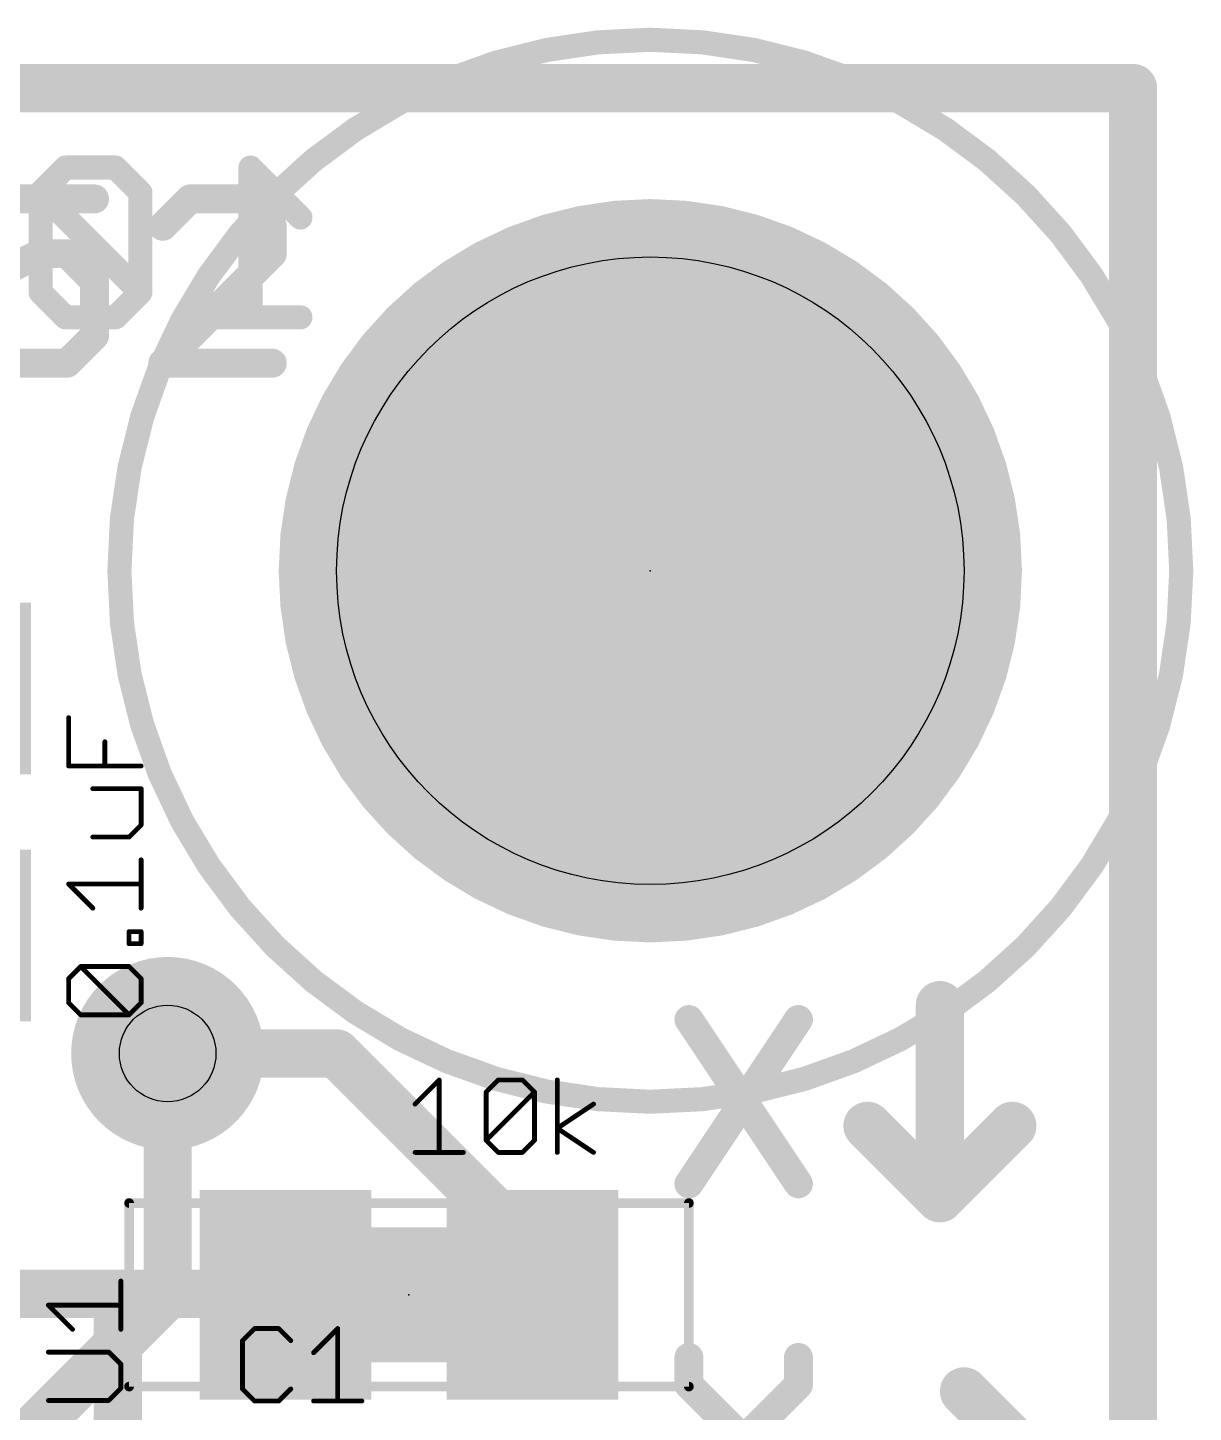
# Model space of a CAD drawing. Extents: x -36 to 72, y -7 to 16.
# Drawn here: x 9.42 to 15.56, y 8.27 to 15.56 of the extents above; entities that cross this region are included whole.
import ezdxf

# ---------------------------------------------------------------- set-up
doc = ezdxf.new("R2010")
doc.units = 0
for name, color, linetype in [('1', 12, 'CONTINUOUS'), ('16', 132, 'CONTINUOUS'), ('18', 110, 'CONTINUOUS'), ('20', 53, 'CONTINUOUS'), ('21', 53, 'CONTINUOUS'), ('23', 53, 'CONTINUOUS'), ('25', 253, 'CONTINUOUS'), ('27', 253, 'CONTINUOUS'), ('29', 253, 'CONTINUOUS'), ('30', 253, 'CONTINUOUS'), ('31', 253, 'CONTINUOUS'), ('35', 253, 'CONTINUOUS'), ('39', 12, 'CONTINUOUS'), ('41', 12, 'CONTINUOUS'), ('42', 132, 'CONTINUOUS'), ('44', 253, 'CONTINUOUS'), ('51', 53, 'CONTINUOUS')]:
    doc.layers.add(name, color=color, linetype=linetype)

# ---------------------------------------------------------------- blocks, each defined once
blk = doc.blocks.new('RECT')
blk.add_solid([(-0.5, -0.5), (0.5, -0.5), (-0.5, 0.5), (0.5, 0.5)])
blk = doc.blocks.new('ROUNDV')
at = {"const_width": 0.5}
blk.add_lwpolyline([(0, -0.25, 1), (0, 0.25, 1), (0, -0.25)], format="xyb", dxfattribs=at)

msp = doc.modelspace()

# ---------------------------------------------------------------- linework, layer by layer
at = {"layer": '1', "const_width": 0.254}
for points in [[(0, 15.24), (15.24, 15.24)], [(15.24, 15.24), (15.24, 0)], [(10.16, 10.16), (11.049, 10.16)], [(11.049, 10.16), (12.08, 9.129)], [(12.08, 9.129), (12.08, 8.89)], [(9.906, 8.895), (8.62, 8.895)], [(9.898, 8.887), (9.906, 8.895)], [(9.898, 7.62), (9.898, 8.887)], [(9.906, 8.895), (10.775, 8.895)], [(10.775, 8.895), (10.78, 8.89)]]:
    msp.add_lwpolyline(points, dxfattribs=at)
at = {"layer": '1', "const_width": 0.127}
for points in [[(15.3035, 15.24, 1), (15.1765, 15.24)], [(15.24, 15.1765, 1), (15.24, 15.3035)], [(10.16, 10.2235, 1), (10.16, 10.0965)], [(11.0939, 10.2049, 1), (11.0041, 10.1151)], [(11.049, 10.0965, 1), (11.049, 10.2235)], [(12.1435, 9.129, 1), (12.0165, 9.129)], [(12.0351, 9.0841, 1), (12.1249, 9.1739)], [(9.9615, 8.887, 1), (9.8345, 8.887)], [(9.8531, 8.9319, 1), (9.9429, 8.8421)], [(9.906, 8.9585, 1), (9.906, 8.8315)], [(9.9509, 8.8501, 1), (9.8611, 8.9399)], [(9.906, 8.8315, 1), (9.906, 8.9585)], [(10.8199, 8.9399, 1), (10.7301, 8.8501)], [(10.7351, 8.8451, 1), (10.8249, 8.9349)], [(10.775, 8.8315, 1), (10.775, 8.9585)], [(12.0165, 8.89, 1), (12.1435, 8.89)]]:
    msp.add_lwpolyline(points, format="xyb", dxfattribs=at)
at = {"layer": '16'}
for points, const_width in [([(0, 15.24), (15.24, 15.24)], 0.254), ([(15.24, 15.24), (15.24, 0)], 0.254), ([(9.6225, 14.8216), (9.4912, 14.6902)], 0.127), ([(9.8852, 14.8216), (9.6225, 14.8216)], 0.127), ([(10.0165, 14.6902), (9.8852, 14.8216)], 0.127), ([(10.8585, 14.5589), (10.5958, 14.8216)], 0.127), ([(10.5958, 14.8216), (10.5958, 14.0335)], 0.127), ([(9.4912, 14.6902), (9.4912, 14.1648)], 0.127), ([(10.0165, 14.1648), (9.4912, 14.6902)], 0.127), ([(10.0165, 14.1648), (10.0165, 14.6902)], 0.127), ([(9.4912, 14.1648), (9.6225, 14.0335)], 0.127), ([(9.8852, 14.0335), (10.0165, 14.1648)], 0.127), ([(9.6225, 14.0335), (9.8852, 14.0335)], 0.127), ([(10.8585, 14.0335), (10.3331, 14.0335)], 0.127), ([(10.16, 8.89), (10.16, 10.16)], 0.254), ([(9.398, 8.128), (10.16, 8.89)], 0.254)]:
    msp.add_lwpolyline(points, dxfattribs=dict(at, const_width=const_width))
for points, const_width in [([(15.3035, 15.24, 1), (15.1765, 15.24)], 0.127), ([(15.24, 15.1765, 1), (15.24, 15.3035)], 0.127), ([(9.6225, 14.8533, 1), (9.6225, 14.7898)], 0.0635), ([(9.645, 14.7991, 1), (9.6, 14.844)], 0.0635), ([(9.9076, 14.844, 1), (9.8627, 14.7991)], 0.0635), ([(9.8852, 14.7898, 1), (9.8852, 14.8533)], 0.0635), ([(10.6276, 14.8216, 1), (10.5641, 14.8216)], 0.0635), ([(10.6183, 14.844, 1), (10.5734, 14.7991)], 0.0635), ([(9.5229, 14.6902, 1), (9.4594, 14.6902)], 0.0635), ([(9.5136, 14.7127, 1), (9.4687, 14.6678)], 0.0635), ([(9.4687, 14.7127, 1), (9.5136, 14.6678)], 0.0635), ([(10.0483, 14.6902, 1), (9.9848, 14.6902)], 0.0635), ([(9.9941, 14.6678, 1), (10.039, 14.7127)], 0.0635), ([(10.836, 14.5364, 1), (10.881, 14.5813)], 0.0635), ([(9.5136, 14.1873, 1), (9.4687, 14.1424)], 0.0635), ([(10.039, 14.1424, 1), (9.9941, 14.1873)], 0.0635), ([(9.9941, 14.1424, 1), (10.039, 14.1873)], 0.0635), ([(9.4594, 14.1648, 1), (9.5229, 14.1648)], 0.0635), ([(9.9848, 14.1648, 1), (10.0483, 14.1648)], 0.0635), ([(9.6225, 14.0653, 1), (9.6225, 14.0017)], 0.0635), ([(9.6, 14.011, 1), (9.645, 14.056)], 0.0635), ([(9.8627, 14.056, 1), (9.9076, 14.011)], 0.0635), ([(9.8852, 14.0017, 1), (9.8852, 14.0653)], 0.0635), ([(10.3331, 14.0653, 1), (10.3331, 14.0017)], 0.0635), ([(10.5641, 14.0335, 1), (10.6276, 14.0335)], 0.0635), ([(10.8585, 14.0017, 1), (10.8585, 14.0653)], 0.0635), ([(10.2235, 10.16, 1), (10.0965, 10.16)], 0.127), ([(10.2049, 8.8451, 1), (10.1151, 8.9349)], 0.127), ([(10.0965, 8.89, 1), (10.2235, 8.89)], 0.127)]:
    msp.add_lwpolyline(points, format="xyb", dxfattribs=dict(at, const_width=const_width))
at = {"layer": '20', "const_width": 0.2032}
for points in [[(0, 15.24), (15.24, 15.24)], [(15.24, 15.24), (15.24, 0)]]:
    msp.add_lwpolyline(points, dxfattribs=at)
at = {"layer": '20', "const_width": 0.1016}
for points in [[(15.2908, 15.24, 1), (15.1892, 15.24)], [(15.24, 15.1892, 1), (15.24, 15.2908)]]:
    msp.add_lwpolyline(points, format="xyb", dxfattribs=at)
at = {"layer": '20'}
msp.add_circle((12.7, 12.7), 1.651, dxfattribs=at)
at = {"layer": '21'}
for points, const_width in [([(9.775, 14.6565), (9.1988, 14.6565)], 0.1524), ([(10.2784, 14.6565), (10.1343, 14.5125)], 0.1524), ([(10.5665, 14.6565), (10.2784, 14.6565)], 0.1524), ([(10.7105, 14.5125), (10.5665, 14.6565)], 0.1524), ([(10.7105, 14.3684), (10.7105, 14.5125)], 0.1524), ([(9.1988, 14.2244), (9.4869, 14.3684)], 0.1524), ([(9.4869, 14.3684), (9.631, 14.3684)], 0.1524), ([(9.631, 14.3684), (9.775, 14.2244)], 0.1524), ([(10.1343, 13.7922), (10.7105, 14.3684)], 0.1524), ([(9.775, 14.2244), (9.775, 13.9363)], 0.1524), ([(9.775, 13.9363), (9.631, 13.7922)], 0.1524), ([(9.631, 13.7922), (9.3429, 13.7922)], 0.1524), ([(10.7105, 13.7922), (10.1343, 13.7922)], 0.1524), ([(14.224, 9.398), (14.224, 10.414)], 0.254), ([(12.9032, 10.3385), (13.4794, 9.4742)], 0.1524), ([(13.4794, 10.3385), (12.9032, 9.4742)], 0.1524), ([(14.224, 9.398), (13.843, 9.779)], 0.254), ([(14.224, 9.398), (14.605, 9.779)], 0.254), ([(12.9032, 8.5605), (12.9032, 8.4165)], 0.1524), ([(13.4794, 8.4165), (13.4794, 8.5605)], 0.1524), ([(12.9032, 8.4165), (13.1913, 8.1284)], 0.1524), ([(13.1913, 8.1284), (13.4794, 8.4165)], 0.1524), ([(14.732, 8.001), (14.351, 8.382)], 0.254)]:
    msp.add_lwpolyline(points, dxfattribs=dict(at, const_width=const_width))
for points, const_width in [([(9.775, 14.6184, 1), (9.775, 14.6946)], 0.0762), ([(10.2784, 14.6946, 1), (10.2784, 14.6184)], 0.0762), ([(10.3053, 14.6296, 1), (10.2514, 14.6835)], 0.0762), ([(10.5934, 14.6835, 1), (10.5395, 14.6296)], 0.0762), ([(10.5665, 14.6184, 1), (10.5665, 14.6946)], 0.0762), ([(10.1074, 14.5394, 1), (10.1613, 14.4855)], 0.0762), ([(10.7486, 14.5125, 1), (10.6724, 14.5125)], 0.0762), ([(10.6836, 14.4855, 1), (10.7375, 14.5394)], 0.0762), ([(9.4869, 14.4065, 1), (9.4869, 14.3303)], 0.0762), ([(9.5039, 14.3343, 1), (9.4699, 14.4025)], 0.0762), ([(9.6579, 14.3954, 1), (9.604, 14.3415)], 0.0762), ([(9.631, 14.3303, 1), (9.631, 14.4065)], 0.0762), ([(10.7375, 14.3415, 1), (10.6836, 14.3954)], 0.0762), ([(10.6724, 14.3684, 1), (10.7486, 14.3684)], 0.0762), ([(9.8131, 14.2244, 1), (9.7369, 14.2244)], 0.0762), ([(9.7481, 14.1974, 1), (9.802, 14.2513)], 0.0762), ([(9.802, 13.9093, 1), (9.7481, 13.9632)], 0.0762), ([(9.7369, 13.9363, 1), (9.8131, 13.9363)], 0.0762), ([(9.604, 13.8191, 1), (9.6579, 13.7653)], 0.0762), ([(9.631, 13.7541, 1), (9.631, 13.8303)], 0.0762), ([(10.1343, 13.8303, 1), (10.1343, 13.7541)], 0.0762), ([(10.1074, 13.8191, 1), (10.1613, 13.7653)], 0.0762), ([(10.7105, 13.7541, 1), (10.7105, 13.8303)], 0.0762), ([(14.2875, 10.414, 1), (14.1605, 10.414)], 0.127), ([(12.9349, 10.3597, 1), (12.8715, 10.3174)], 0.0762), ([(13.5111, 10.3174, 1), (13.4477, 10.3597)], 0.0762), ([(13.8879, 9.8239, 1), (13.7981, 9.7341)], 0.127), ([(14.6499, 9.7341, 1), (14.5601, 9.8239)], 0.127), ([(12.8715, 9.4953, 1), (12.9349, 9.4531)], 0.0762), ([(13.4477, 9.4531, 1), (13.5111, 9.4953)], 0.0762), ([(14.1791, 9.4429, 1), (14.2689, 9.3531)], 0.127), ([(14.1791, 9.3531, 1), (14.2689, 9.4429)], 0.127), ([(14.1605, 9.398, 1), (14.2875, 9.398)], 0.127), ([(12.9413, 8.5605, 1), (12.8651, 8.5605)], 0.0762), ([(13.5175, 8.5605, 1), (13.4413, 8.5605)], 0.0762), ([(12.9301, 8.4434, 1), (12.8763, 8.3895)], 0.0762), ([(12.8651, 8.4165, 1), (12.9413, 8.4165)], 0.0762), ([(13.4413, 8.4165, 1), (13.5175, 8.4165)], 0.0762), ([(13.5064, 8.3895, 1), (13.4525, 8.4434)], 0.0762), ([(14.3959, 8.4269, 1), (14.3061, 8.3371)], 0.127)]:
    msp.add_lwpolyline(points, format="xyb", dxfattribs=dict(at, const_width=const_width))
at = {"layer": '23'}
for p in [(12.7, 12.7), (11.43, 8.89)]:
    msp.add_point(p, dxfattribs=at)
at = {"layer": '25', "const_width": 0.0254}
for points in [[(9.9137, 8.7085), (9.9137, 8.9627)], [(9.6595, 8.7085), (9.5324, 8.8356)], [(9.5324, 8.8356), (9.9137, 8.8356)], [(10.6173, 8.7125), (10.5537, 8.649)], [(10.7444, 8.7125), (10.6173, 8.7125)], [(10.8079, 8.649), (10.7444, 8.7125)], [(10.9279, 8.5854), (11.055, 8.7125)], [(11.055, 8.7125), (11.055, 8.3312)], [(9.8501, 8.5885), (9.5324, 8.5885)], [(9.9137, 8.5249), (9.8501, 8.5885)], [(10.5537, 8.649), (10.5537, 8.3948)], [(9.9137, 8.3978), (9.9137, 8.5249)], [(9.8501, 8.3343), (9.9137, 8.3978)], [(10.5537, 8.3948), (10.6173, 8.3312)], [(10.7444, 8.3312), (10.8079, 8.3948)], [(9.5324, 8.3343), (9.8501, 8.3343)], [(10.6173, 8.3312), (10.7444, 8.3312)], [(10.9279, 8.3312), (11.1821, 8.3312)]]:
    msp.add_lwpolyline(points, dxfattribs=at)
at = {"layer": '25', "const_width": 0.0127}
for points in [[(9.92, 8.9627, 1), (9.9074, 8.9627)], [(9.5369, 8.8401, 1), (9.5279, 8.8311)], [(9.5324, 8.8419, 1), (9.5324, 8.8292)], [(9.9137, 8.8292, 1), (9.9137, 8.8419)], [(9.655, 8.704, 1), (9.664, 8.713)], [(9.9074, 8.7085, 1), (9.92, 8.7085)], [(10.6173, 8.7189, 1), (10.6173, 8.7062)], [(10.6217, 8.708, 1), (10.6128, 8.717)], [(10.7489, 8.717, 1), (10.7399, 8.708)], [(10.7444, 8.7062, 1), (10.7444, 8.7189)], [(11.0614, 8.7125, 1), (11.0487, 8.7125)], [(11.0595, 8.708, 1), (11.0505, 8.717)], [(9.5324, 8.5948, 1), (9.5324, 8.5822)], [(9.8546, 8.593, 1), (9.8457, 8.584)], [(9.8501, 8.5822, 1), (9.8501, 8.5948)], [(10.5492, 8.6535, 1), (10.5582, 8.6445)], [(10.5601, 8.649, 1), (10.5474, 8.649)], [(10.8034, 8.6445, 1), (10.8124, 8.6535)], [(9.92, 8.5249, 1), (9.9074, 8.5249)], [(9.9092, 8.5205, 1), (9.9182, 8.5294)], [(10.9234, 8.5899, 1), (10.9324, 8.5809)], [(9.9074, 8.3978, 1), (9.92, 8.3978)], [(9.9182, 8.3933, 1), (9.9092, 8.4023)], [(10.5582, 8.3992, 1), (10.5492, 8.3903)], [(10.5474, 8.3948, 1), (10.5601, 8.3948)], [(10.8124, 8.3903, 1), (10.8034, 8.3992)], [(9.5324, 8.3406, 1), (9.5324, 8.3279)], [(9.8457, 8.3388, 1), (9.8546, 8.3298)], [(9.8501, 8.3279, 1), (9.8501, 8.3406)], [(10.6173, 8.3376, 1), (10.6173, 8.3249)], [(10.6128, 8.3267, 1), (10.6217, 8.3357)], [(10.7399, 8.3357, 1), (10.7489, 8.3267)], [(10.7444, 8.3249, 1), (10.7444, 8.3376)], [(10.9279, 8.3376, 1), (10.9279, 8.3249)], [(11.0487, 8.3312, 1), (11.0614, 8.3312)], [(11.1821, 8.3249, 1), (11.1821, 8.3376)]]:
    msp.add_lwpolyline(points, format="xyb", dxfattribs=at)
at = {"layer": '27', "const_width": 0.0254}
for points in [[(9.639, 11.6729), (9.639, 11.9271)], [(9.8296, 11.6729), (9.8296, 11.8)], [(10.0203, 11.6729), (9.639, 11.6729)], [(10.0203, 11.5529), (9.7661, 11.5529)], [(10.0203, 11.3623), (10.0203, 11.5529)], [(9.9567, 11.2987), (10.0203, 11.3623)], [(9.7661, 11.2987), (9.9567, 11.2987)], [(10.0203, 10.9245), (10.0203, 11.1787)], [(9.7661, 10.9245), (9.639, 11.0516)], [(9.639, 11.0516), (10.0203, 11.0516)], [(9.9567, 10.7374), (9.9567, 10.801)], [(9.9567, 10.801), (10.0203, 10.801)], [(10.0203, 10.801), (10.0203, 10.7374)], [(10.0203, 10.7374), (9.9567, 10.7374)], [(9.639, 10.5539), (9.7025, 10.6174)], [(9.639, 10.4268), (9.639, 10.5539)], [(9.7025, 10.6174), (9.9567, 10.6174)], [(9.9567, 10.3632), (9.7025, 10.6174)], [(9.9567, 10.6174), (10.0203, 10.5539)], [(10.0203, 10.5539), (10.0203, 10.4268)], [(9.7025, 10.3632), (9.639, 10.4268)], [(10.0203, 10.4268), (9.9567, 10.3632)], [(9.9567, 10.3632), (9.7025, 10.3632)], [(11.4619, 9.8935), (11.5891, 10.0206)], [(11.5891, 10.0206), (11.5891, 9.6393)], [(11.8362, 9.9571), (11.8997, 10.0206)], [(11.8997, 10.0206), (12.0268, 10.0206)], [(12.0268, 10.0206), (12.0904, 9.9571)], [(12.2104, 9.6393), (12.2104, 10.0206)], [(11.8362, 9.7029), (11.8362, 9.9571)], [(11.8362, 9.7029), (12.0904, 9.9571)], [(12.0904, 9.9571), (12.0904, 9.7029)], [(12.2104, 9.7664), (12.401, 9.8935)], [(12.401, 9.6393), (12.2104, 9.7664)], [(11.8997, 9.6393), (11.8362, 9.7029)], [(12.0904, 9.7029), (12.0268, 9.6393)], [(11.4619, 9.6393), (11.7162, 9.6393)], [(12.0268, 9.6393), (11.8997, 9.6393)]]:
    msp.add_lwpolyline(points, dxfattribs=at)
at = {"layer": '27', "const_width": 0.0127}
for points in [[(9.6453, 11.9271, 1), (9.6326, 11.9271)], [(9.836, 11.8, 1), (9.8233, 11.8)], [(9.639, 11.6793, 1), (9.639, 11.6666)], [(9.6326, 11.6729, 1), (9.6453, 11.6729)], [(9.8233, 11.6729, 1), (9.836, 11.6729)], [(10.0203, 11.6666, 1), (10.0203, 11.6793)], [(9.7661, 11.5593, 1), (9.7661, 11.5466)], [(10.0267, 11.5529, 1), (10.014, 11.5529)], [(10.0203, 11.5466, 1), (10.0203, 11.5593)], [(10.014, 11.3623, 1), (10.0267, 11.3623)], [(10.0248, 11.3578, 1), (10.0158, 11.3668)], [(9.7661, 11.3051, 1), (9.7661, 11.2924)], [(9.9523, 11.3032, 1), (9.9612, 11.2942)], [(9.9567, 11.2924, 1), (9.9567, 11.3051)], [(10.0267, 11.1787, 1), (10.014, 11.1787)], [(9.6435, 11.0561, 1), (9.6345, 11.0471)], [(9.639, 11.058, 1), (9.639, 11.0453)], [(10.0203, 11.0453, 1), (10.0203, 11.058)], [(9.7616, 10.92, 1), (9.7706, 10.929)], [(10.014, 10.9245, 1), (10.0267, 10.9245)], [(9.9631, 10.801, 1), (9.9504, 10.801)], [(9.9567, 10.8073, 1), (9.9567, 10.7946)], [(10.0267, 10.801, 1), (10.014, 10.801)], [(10.0203, 10.7946, 1), (10.0203, 10.8073)], [(9.9567, 10.7438, 1), (9.9567, 10.7311)], [(9.9504, 10.7374, 1), (9.9631, 10.7374)], [(10.014, 10.7374, 1), (10.0267, 10.7374)], [(10.0203, 10.7311, 1), (10.0203, 10.7438)], [(9.6453, 10.5539, 1), (9.6326, 10.5539)], [(9.6345, 10.5584, 1), (9.6435, 10.5494)], [(9.7025, 10.6238, 1), (9.7025, 10.6111)], [(9.707, 10.6219, 1), (9.698, 10.6129)], [(9.707, 10.6129, 1), (9.698, 10.6219)], [(9.9612, 10.6219, 1), (9.9523, 10.6129)], [(9.9567, 10.6111, 1), (9.9567, 10.6238)], [(10.0267, 10.5539, 1), (10.014, 10.5539)], [(10.0158, 10.5494, 1), (10.0248, 10.5584)], [(9.6435, 10.4312, 1), (9.6345, 10.4223)], [(9.6326, 10.4268, 1), (9.6453, 10.4268)], [(10.014, 10.4268, 1), (10.0267, 10.4268)], [(10.0248, 10.4223, 1), (10.0158, 10.4312)], [(9.7025, 10.3696, 1), (9.7025, 10.3569)], [(9.698, 10.3587, 1), (9.707, 10.3677)], [(9.9523, 10.3677, 1), (9.9612, 10.3587)], [(9.9523, 10.3587, 1), (9.9612, 10.3677)], [(9.9567, 10.3569, 1), (9.9567, 10.3696)], [(11.5954, 10.0206, 1), (11.5827, 10.0206)], [(11.5935, 10.0161, 1), (11.5846, 10.0251)], [(11.8997, 10.027, 1), (11.8997, 10.0143)], [(11.9042, 10.0161, 1), (11.8952, 10.0251)], [(12.0313, 10.0251, 1), (12.0223, 10.0161)], [(12.0268, 10.0143, 1), (12.0268, 10.027)], [(12.2167, 10.0206, 1), (12.204, 10.0206)], [(11.8425, 9.9571, 1), (11.8298, 9.9571)], [(11.8317, 9.9616, 1), (11.8406, 9.9526)], [(12.0967, 9.9571, 1), (12.084, 9.9571)], [(12.0949, 9.9526, 1), (12.0859, 9.9616)], [(12.0859, 9.9526, 1), (12.0949, 9.9616)], [(11.4575, 9.898, 1), (11.4664, 9.889)], [(12.4045, 9.8882, 1), (12.3975, 9.8988)], [(12.2139, 9.7717, 1), (12.2068, 9.7611)], [(12.2068, 9.7717, 1), (12.2139, 9.7611)], [(11.8406, 9.7073, 1), (11.8317, 9.6984)], [(11.8317, 9.7073, 1), (11.8406, 9.6984)], [(11.8298, 9.7029, 1), (11.8425, 9.7029)], [(12.084, 9.7029, 1), (12.0967, 9.7029)], [(12.0949, 9.6984, 1), (12.0859, 9.7073)], [(11.4619, 9.6456, 1), (11.4619, 9.633)], [(11.5827, 9.6393, 1), (11.5954, 9.6393)], [(11.7162, 9.633, 1), (11.7162, 9.6456)], [(11.8997, 9.6456, 1), (11.8997, 9.633)], [(11.8952, 9.6348, 1), (11.9042, 9.6438)], [(12.0223, 9.6438, 1), (12.0313, 9.6348)], [(12.0268, 9.633, 1), (12.0268, 9.6456)], [(12.204, 9.6393, 1), (12.2167, 9.6393)], [(12.3975, 9.634, 1), (12.4045, 9.6446)]]:
    msp.add_lwpolyline(points, format="xyb", dxfattribs=at)
at = {"layer": '29', "const_width": 1.7526}
msp.add_lwpolyline([(12.7, 11.8237, 1), (12.7, 13.5763, 1), (12.7, 11.8237)], format="xyb", dxfattribs=at)
at = {"layer": '30', "const_width": 1.7526}
msp.add_lwpolyline([(12.7, 11.8237, 1), (12.7, 13.5763, 1), (12.7, 11.8237)], format="xyb", dxfattribs=at)
at = {"layer": '39'}
for points, const_width in [([(12.7, 9.906, 1), (12.7, 15.494, 1), (12.7, 9.906)], 0.127), ([(9.9697, 9.373, 1), (9.9443, 9.373)], 0.0254), ([(9.957, 9.3857, 1), (9.957, 9.3603)], 0.0254), ([(12.9157, 9.373, 1), (12.8903, 9.373)], 0.0254), ([(12.903, 9.3603, 1), (12.903, 9.3857)], 0.0254), ([(9.957, 8.4197, 1), (9.957, 8.3943)], 0.0254), ([(9.9443, 8.407, 1), (9.9697, 8.407)], 0.0254), ([(12.8903, 8.407, 1), (12.9157, 8.407)], 0.0254), ([(12.903, 8.3943, 1), (12.903, 8.4197)], 0.0254)]:
    msp.add_lwpolyline(points, format="xyb", dxfattribs=dict(at, const_width=const_width))
at = {"layer": '39', "const_width": 0.0508}
for points in [[(9.957, 8.407), (9.957, 9.373)], [(9.957, 9.373), (12.903, 9.373)], [(12.903, 9.373), (12.903, 8.407)], [(12.903, 8.407), (9.957, 8.407)]]:
    msp.add_lwpolyline(points, dxfattribs=at)
at = {"layer": '41'}
for points, const_width in [([(12.7, 14.5542, 1), (12.7, 10.8458)], 0.2032), ([(12.7, 10.8458, 1), (12.7, 14.5542)], 0.2032), ([(12.7, 14.605, 1), (12.7, 14.5034)], 0.1016), ([(12.7, 14.5034, 1), (12.7, 14.605)], 0.1016), ([(12.7, 10.8966, 1), (12.7, 10.795)], 0.1016), ([(12.7, 10.795, 1), (12.7, 10.8966)], 0.1016)]:
    msp.add_lwpolyline(points, format="xyb", dxfattribs=dict(at, const_width=const_width))
at = {"layer": '42'}
for points, const_width in [([(12.7, 14.5542, 1), (12.7, 10.8458)], 0.2032), ([(12.7, 10.8458, 1), (12.7, 14.5542)], 0.2032), ([(12.7, 14.605, 1), (12.7, 14.5034)], 0.1016), ([(12.7, 14.5034, 1), (12.7, 14.605)], 0.1016), ([(12.7, 10.8966, 1), (12.7, 10.795)], 0.1016), ([(12.7, 10.795, 1), (12.7, 10.8966)], 0.1016)]:
    msp.add_lwpolyline(points, format="xyb", dxfattribs=dict(at, const_width=const_width))
at = {"layer": '44'}
msp.add_circle((10.16, 10.16), 0.254, dxfattribs=at)
at = {"layer": '51', "const_width": 0.1524}
for points in [[(11.185, 9.114), (11.675, 9.114)], [(11.675, 8.666), (11.185, 8.666)]]:
    msp.add_lwpolyline(points, dxfattribs=at)
at = {"layer": '51', "const_width": 0.0762}
for points in [[(11.185, 9.1521, 1), (11.185, 9.0759)], [(11.675, 9.0759, 1), (11.675, 9.1521)], [(11.185, 8.7041, 1), (11.185, 8.6279)], [(11.675, 8.6279, 1), (11.675, 8.7041)]]:
    msp.add_lwpolyline(points, format="xyb", dxfattribs=at)

# ---------------------------------------------------------------- block references
at = {"layer": '1', "xscale": 0.7, "yscale": 0.9, "rotation": 180}
for p in [(10.78, 8.89), (12.08, 8.89)]:
    msp.add_blockref('RECT', p, dxfattribs=at)
at = {"layer": '18', "xscale": 1.016, "yscale": 1.016}
msp.add_blockref('ROUNDV', (10.16, 10.16), dxfattribs=at)
msp.add_blockref('ROUNDV', (10.16, 10.16), dxfattribs=at)
at = {"layer": '21', "xscale": 0.4064, "yscale": 0.7112, "rotation": 180}
msp.add_blockref('RECT', (11.43, 8.89), dxfattribs=at)
at = {"layer": '29', "xscale": 0.9032, "yscale": 1.1032}
for p, rotation in [((8.89, 12.08), 90), ((8.89, 10.78), 90), ((10.78, 8.89), 180), ((12.08, 8.89), 180)]:
    msp.add_blockref('RECT', p, dxfattribs=dict(at, rotation=rotation))
at = {"layer": '31', "xscale": 0.7, "yscale": 0.9, "rotation": 180}
for p in [(10.78, 8.89), (12.08, 8.89)]:
    msp.add_blockref('RECT', p, dxfattribs=at)
at = {"layer": '35', "xscale": 0.3998, "yscale": 0.6, "rotation": 180}
msp.add_blockref('RECT', (11.43, 8.89), dxfattribs=at)
at = {"layer": '51', "xscale": 0.3, "yscale": 0.5999, "rotation": 180}
for p in [(11.0212, 8.8948), (11.834, 8.8948)]:
    msp.add_blockref('RECT', p, dxfattribs=at)

doc.saveas('drawing.dxf')
